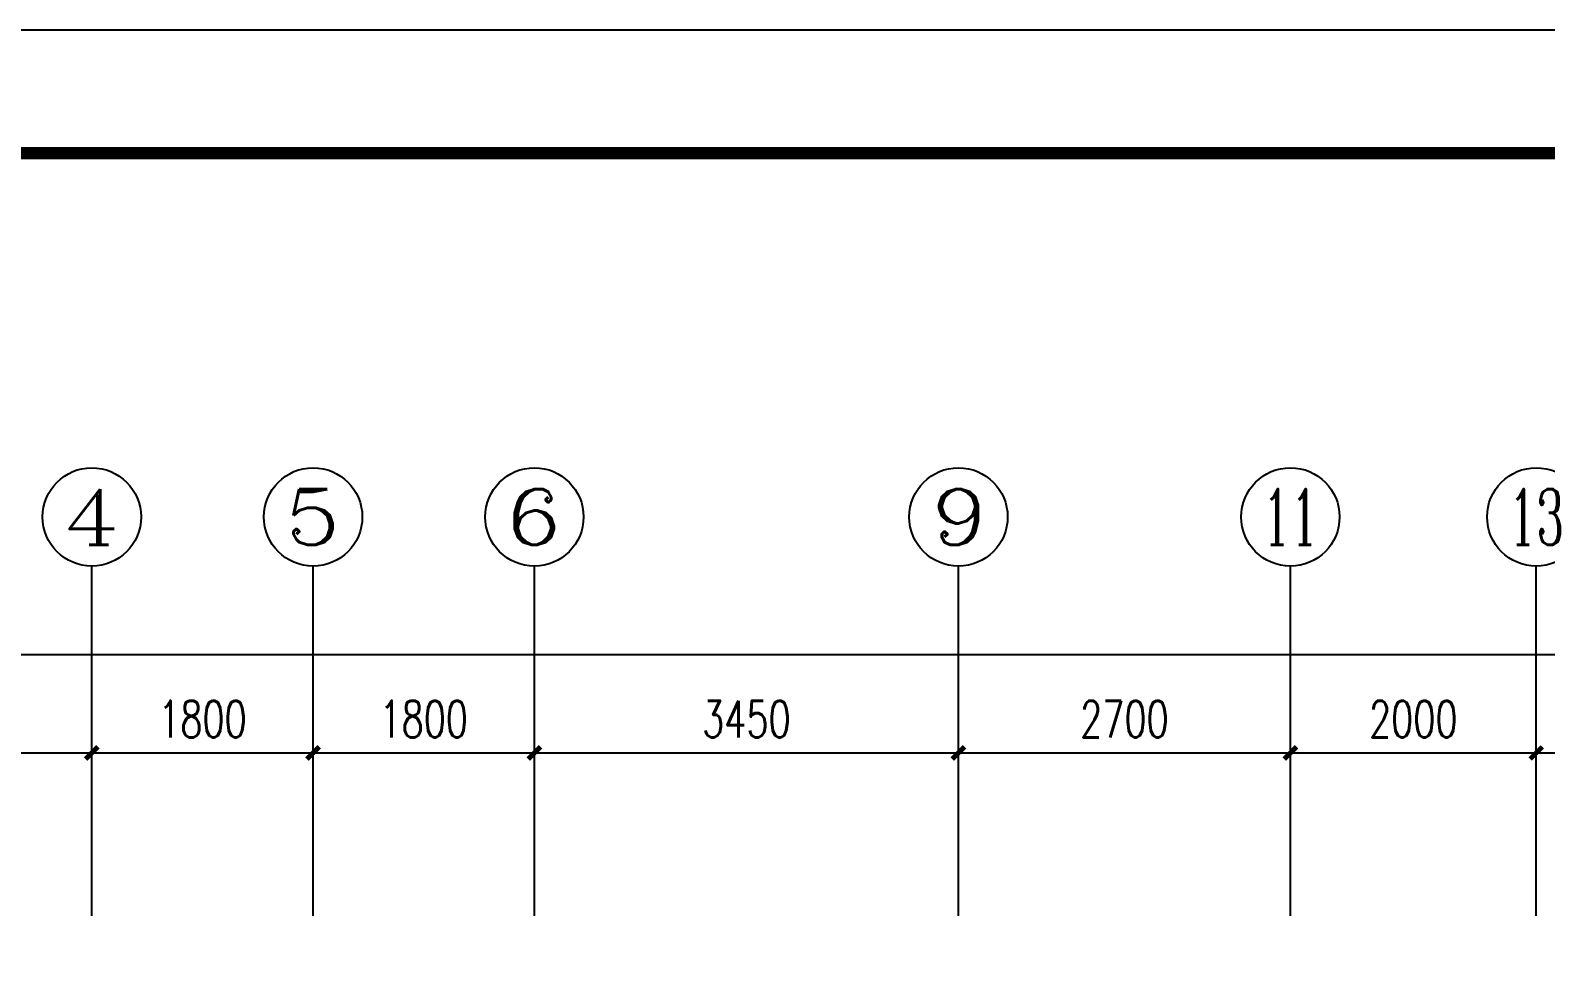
# Model space of a CAD drawing. Extents: x -993182 to -819982, y 169304 to 600104.
# Drawn here: x -979249 to -966922, y 285584 to 293104 of the extents above; entities that cross this region are included whole.
import ezdxf
from ezdxf.enums import TextEntityAlignment as Align

# ---------------------------------------------------------------- set-up
doc = ezdxf.new("R2010")
doc.units = 0
doc.header["$LTSCALE"] = 1000
doc.header["$MEASUREMENT"] = 0
for name, color, linetype in [('AXIS', 3, 'Continuous'), ('AXIS_TEXT', 7, 'Continuous'), ('PUB_TITLE', 146, 'Continuous'), ('面层', 215, 'Continuous')]:
    doc.layers.add(name, color=color, linetype=linetype)
doc.styles.add('_TCH_AXIS', font='COMPLEX', dxfattribs={"bigfont": 'GBCBIG'})
doc.styles.add('_TCH_DIM_T3', font='SIMPLEX', dxfattribs={"width": 0.705882, "bigfont": 'GBCBIG'})
doc.styles.add('COMPLEX', font='COMPLEX')
doc.dimstyles.new('_TCH_ARCH&&100', dxfattribs={"dimtxt": 297.5, "dimasz": 100, "dimexe": 250, "dimexo": 300, "dimgap": 126.25, "dimtad": 1, "dimdec": 0, "dimzin": 0, "dimdsep": 46, "dimtxsty": '_TCH_DIM_T3', "dimblk": 'ARCHTICK', "dimcen": 0.09, "dimclrt": 7, "dimazin": 2, "dimtfac": 1, "dimtdec": 0, "dimtix": 1, "dimtmove": 2, "dimatfit": 3, "dimfxl": 0, "dimtolj": 1, "dimtzin": 0, "dimarcsym": 0})

# ---------------------------------------------------------------- blocks, each defined once
blk = doc.blocks.new('_AXISO')
blk.add_circle((0, 0), 0.5)
at = {"layer": 'AXIS_TEXT', "style": 'COMPLEX', "width": 1.041667}
blk.add_attdef('A', text='', height=0.56, dxfattribs=at).set_placement((-0.25, -0.28), (0.25, -0.28), align=Align.FIT)
blk = doc.blocks.new('_ArchTick')
at = {"color": 0, "linetype": 'ByBlock', "const_width": 0.4}
blk.add_lwpolyline([(-0.5, -0.5), (0.5, 0.5)], dxfattribs=at)
blk = doc.blocks.new('*D932')
at = {"layer": 'AXIS', "color": 0, "lineweight": -2}
for p, q in [((-343309, -458420), (-343309, -456044)), ((-287609, -458420), (-287609, -456044)), ((-343309, -456294), (-287609, -456294))]:
    blk.add_line(p, q, dxfattribs=at)
at = {"layer": 'Defpoints', "color": 0}
for p in [(-287609, -456294), (-343309, -458720), (-287609, -458720)]:
    blk.add_point(p, dxfattribs=at)
at = {"layer": 'AXIS', "color": 0, "lineweight": -2, "xscale": 100, "yscale": 100, "zscale": 100, "rotation": 180}
blk.add_blockref('_ArchTick', (-343309, -456294), dxfattribs=at)
at = {"layer": 'AXIS', "color": 0, "lineweight": -2, "xscale": 100, "yscale": 100, "zscale": 100}
blk.add_blockref('_ArchTick', (-287609, -456294), dxfattribs=at)
at = {"layer": 'AXIS', "color": 7, "insert": (-315459, -456019), "char_height": 297.5, "attachment_point": 5, "style": '_TCH_DIM_T3'}
blk.add_mtext('\\A1;55700', dxfattribs=at)
blk = doc.blocks.new('*D934')
at = {"layer": 'AXIS', "color": 0, "lineweight": -2}
for p, q in [((-343209, -458420), (-343209, -456844)), ((-339909, -458420), (-339909, -456844)), ((-343209, -457094), (-339909, -457094))]:
    blk.add_line(p, q, dxfattribs=at)
at = {"layer": 'Defpoints', "color": 0}
for p in [(-339909, -457094), (-343209, -458720), (-339909, -458720)]:
    blk.add_point(p, dxfattribs=at)
at = {"layer": 'AXIS', "color": 0, "lineweight": -2, "xscale": 100, "yscale": 100, "zscale": 100, "rotation": 180}
blk.add_blockref('_ArchTick', (-343209, -457094), dxfattribs=at)
at = {"layer": 'AXIS', "color": 0, "lineweight": -2, "xscale": 100, "yscale": 100, "zscale": 100}
blk.add_blockref('_ArchTick', (-339909, -457094), dxfattribs=at)
at = {"layer": 'AXIS', "color": 7, "insert": (-341559, -456819), "char_height": 297.5, "attachment_point": 5, "style": '_TCH_DIM_T3'}
blk.add_mtext('\\A1;3300', dxfattribs=at)
blk = doc.blocks.new('*D935')
at = {"layer": 'AXIS', "color": 0, "lineweight": -2}
for p, q in [((-339909, -458420), (-339909, -456844)), ((-338109, -458420), (-338109, -456844)), ((-339909, -457094), (-338109, -457094))]:
    blk.add_line(p, q, dxfattribs=at)
at = {"layer": 'Defpoints', "color": 0}
for p in [(-338109, -457094), (-339909, -458720), (-338109, -458720)]:
    blk.add_point(p, dxfattribs=at)
at = {"layer": 'AXIS', "color": 0, "lineweight": -2, "xscale": 100, "yscale": 100, "zscale": 100, "rotation": 180}
blk.add_blockref('_ArchTick', (-339909, -457094), dxfattribs=at)
at = {"layer": 'AXIS', "color": 0, "lineweight": -2, "xscale": 100, "yscale": 100, "zscale": 100}
blk.add_blockref('_ArchTick', (-338109, -457094), dxfattribs=at)
at = {"layer": 'AXIS', "color": 7, "insert": (-339009, -456819), "char_height": 297.5, "attachment_point": 5, "style": '_TCH_DIM_T3'}
blk.add_mtext('\\A1;1800', dxfattribs=at)
blk = doc.blocks.new('*D936')
at = {"layer": 'AXIS', "color": 0, "lineweight": -2}
for p, q in [((-338109, -458420), (-338109, -456844)), ((-336309, -458420), (-336309, -456844)), ((-338109, -457094), (-336309, -457094))]:
    blk.add_line(p, q, dxfattribs=at)
at = {"layer": 'Defpoints', "color": 0}
for p in [(-336309, -457094), (-338109, -458720), (-336309, -458720)]:
    blk.add_point(p, dxfattribs=at)
at = {"layer": 'AXIS', "color": 0, "lineweight": -2, "xscale": 100, "yscale": 100, "zscale": 100, "rotation": 180}
blk.add_blockref('_ArchTick', (-338109, -457094), dxfattribs=at)
at = {"layer": 'AXIS', "color": 0, "lineweight": -2, "xscale": 100, "yscale": 100, "zscale": 100}
blk.add_blockref('_ArchTick', (-336309, -457094), dxfattribs=at)
at = {"layer": 'AXIS', "color": 7, "insert": (-337209, -456819), "char_height": 297.5, "attachment_point": 5, "style": '_TCH_DIM_T3'}
blk.add_mtext('\\A1;1800', dxfattribs=at)
blk = doc.blocks.new('*D937')
at = {"layer": 'AXIS', "color": 0, "lineweight": -2}
for p, q in [((-336309, -458420), (-336309, -456844)), ((-332859, -458420), (-332859, -456844)), ((-336309, -457094), (-332859, -457094))]:
    blk.add_line(p, q, dxfattribs=at)
at = {"layer": 'Defpoints', "color": 0}
for p in [(-332859, -457094), (-336309, -458720), (-332859, -458720)]:
    blk.add_point(p, dxfattribs=at)
at = {"layer": 'AXIS', "color": 0, "lineweight": -2, "xscale": 100, "yscale": 100, "zscale": 100, "rotation": 180}
blk.add_blockref('_ArchTick', (-336309, -457094), dxfattribs=at)
at = {"layer": 'AXIS', "color": 0, "lineweight": -2, "xscale": 100, "yscale": 100, "zscale": 100}
blk.add_blockref('_ArchTick', (-332859, -457094), dxfattribs=at)
at = {"layer": 'AXIS', "color": 7, "insert": (-334584, -456819), "char_height": 297.5, "attachment_point": 5, "style": '_TCH_DIM_T3'}
blk.add_mtext('\\A1;3450', dxfattribs=at)
blk = doc.blocks.new('*D938')
at = {"layer": 'AXIS', "color": 0, "lineweight": -2}
for p, q in [((-332859, -458420), (-332859, -456844)), ((-330159, -458420), (-330159, -456844)), ((-332859, -457094), (-330159, -457094))]:
    blk.add_line(p, q, dxfattribs=at)
at = {"layer": 'Defpoints', "color": 0}
for p in [(-330159, -457094), (-332859, -458720), (-330159, -458720)]:
    blk.add_point(p, dxfattribs=at)
at = {"layer": 'AXIS', "color": 0, "lineweight": -2, "xscale": 100, "yscale": 100, "zscale": 100, "rotation": 180}
blk.add_blockref('_ArchTick', (-332859, -457094), dxfattribs=at)
at = {"layer": 'AXIS', "color": 0, "lineweight": -2, "xscale": 100, "yscale": 100, "zscale": 100}
blk.add_blockref('_ArchTick', (-330159, -457094), dxfattribs=at)
at = {"layer": 'AXIS', "color": 7, "insert": (-331509, -456819), "char_height": 297.5, "attachment_point": 5, "style": '_TCH_DIM_T3'}
blk.add_mtext('\\A1;2700', dxfattribs=at)
blk = doc.blocks.new('*D939')
at = {"layer": 'AXIS', "color": 0, "lineweight": -2}
for p, q in [((-330159, -458420), (-330159, -456844)), ((-328159, -458420), (-328159, -456844)), ((-330159, -457094), (-328159, -457094))]:
    blk.add_line(p, q, dxfattribs=at)
at = {"layer": 'Defpoints', "color": 0}
for p in [(-328159, -457094), (-330159, -458720), (-328159, -458720)]:
    blk.add_point(p, dxfattribs=at)
at = {"layer": 'AXIS', "color": 0, "lineweight": -2, "xscale": 100, "yscale": 100, "zscale": 100, "rotation": 180}
blk.add_blockref('_ArchTick', (-330159, -457094), dxfattribs=at)
at = {"layer": 'AXIS', "color": 0, "lineweight": -2, "xscale": 100, "yscale": 100, "zscale": 100}
blk.add_blockref('_ArchTick', (-328159, -457094), dxfattribs=at)
at = {"layer": 'AXIS', "color": 7, "insert": (-329159, -456819), "char_height": 297.5, "attachment_point": 5, "style": '_TCH_DIM_T3'}
blk.add_mtext('\\A1;2000', dxfattribs=at)
blk = doc.blocks.new('*D940')
at = {"layer": 'AXIS', "color": 0, "lineweight": -2}
for p, q in [((-328159, -458420), (-328159, -456844)), ((-324709, -458420), (-324709, -456844)), ((-328159, -457094), (-324709, -457094))]:
    blk.add_line(p, q, dxfattribs=at)
at = {"layer": 'Defpoints', "color": 0}
for p in [(-324709, -457094), (-328159, -458720), (-324709, -458720)]:
    blk.add_point(p, dxfattribs=at)
at = {"layer": 'AXIS', "color": 0, "lineweight": -2, "xscale": 100, "yscale": 100, "zscale": 100, "rotation": 180}
blk.add_blockref('_ArchTick', (-328159, -457094), dxfattribs=at)
at = {"layer": 'AXIS', "color": 0, "lineweight": -2, "xscale": 100, "yscale": 100, "zscale": 100}
blk.add_blockref('_ArchTick', (-324709, -457094), dxfattribs=at)
at = {"layer": 'AXIS', "color": 7, "insert": (-326434, -456819), "char_height": 297.5, "attachment_point": 5, "style": '_TCH_DIM_T3'}
blk.add_mtext('\\A1;3450', dxfattribs=at)
blk = doc.blocks.new('5#、7#楼参照')
at = {"layer": 'AXIS'}
for p, q in [((-339908.8, -457774.7), (-339908.8, -455574.4)), ((-338108.8, -457774.7), (-338108.8, -455574.4)), ((-336308.8, -457774.7), (-336308.8, -455574.4)), ((-332858.8, -457774.7), (-332858.8, -455574.4)), ((-330158.8, -457774.7), (-330158.8, -455574.4)), ((-328158.8, -457774.7), (-328158.8, -455574.4))]:
    blk.add_line(p, q, dxfattribs=at)
at = {"layer": 'PUB_TITLE'}
blk.add_lwpolyline([(-354342.7, -510615.5), (-270242.7, -510615.5), (-270242.7, -451215.5), (-354342.7, -451215.5)], close=True, dxfattribs=at)
at = {"layer": 'PUB_TITLE', "const_width": 100}
blk.add_lwpolyline([(-351842.7, -509615.5), (-271242.7, -509615.5), (-271242.7, -452215.5), (-351842.7, -452215.5)], close=True, dxfattribs=at)
at = {"layer": 'AXIS'}
ref = blk.add_blockref('_AXISO', (-339908.8, -455174.4), dxfattribs=dict(at, xscale=800, yscale=800, zscale=800))
ref.add_attrib('A', '4', dxfattribs={"layer": 'AXIS_TEXT', "height": 452.5, "style": '_TCH_AXIS', "width": 1.3125}).set_placement((-340135.1, -455400.7), (-339682.5, -455400.7), align=Align.FIT)
ref = blk.add_blockref('_AXISO', (-338108.8, -455174.4), dxfattribs=dict(at, xscale=800, yscale=800, zscale=800))
ref.add_attrib('A', '5', dxfattribs={"layer": 'AXIS_TEXT', "height": 452.5, "style": '_TCH_AXIS', "width": 1.5}).set_placement((-338335.1, -455400.7), (-337882.5, -455400.7), align=Align.FIT)
ref = blk.add_blockref('_AXISO', (-336308.8, -455174.4), dxfattribs=dict(at, xscale=800, yscale=800, zscale=800))
ref.add_attrib('A', '6', dxfattribs={"layer": 'AXIS_TEXT', "height": 452.5, "style": '_TCH_AXIS', "width": 1.5}).set_placement((-336535.1, -455400.7), (-336082.5, -455400.7), align=Align.FIT)
ref = blk.add_blockref('_AXISO', (-332858.8, -455174.4), dxfattribs=dict(at, xscale=800, yscale=800, zscale=800))
ref.add_attrib('A', '9', dxfattribs={"layer": 'AXIS_TEXT', "height": 452.5, "style": '_TCH_AXIS', "width": 1.5}).set_placement((-333085.1, -455400.7), (-332632.5, -455400.7), align=Align.FIT)
ref = blk.add_blockref('_AXISO', (-330158.8, -455174.4), dxfattribs=dict(at, xscale=800, yscale=800, zscale=800))
ref.add_attrib('A', '11', dxfattribs={"layer": 'AXIS_TEXT', "height": 452.55, "style": '_TCH_AXIS', "width": 0.875}).set_placement((-330385.1, -455400.7), (-329932.5, -455400.7), align=Align.FIT)
ref = blk.add_blockref('_AXISO', (-328158.8, -455174.4), dxfattribs=dict(at, xscale=800, yscale=800, zscale=800))
ref.add_attrib('A', '13', dxfattribs={"layer": 'AXIS_TEXT', "height": 452.55, "style": '_TCH_AXIS', "width": 0.724138}).set_placement((-328385.1, -455400.7), (-327932.5, -455400.7), align=Align.FIT)
for p1, p2, distance, picture, middle in [((-343308.8, -458720), (-287608.8, -458720), 2425.6, '*D932', (-315458.8, -456019.4)), ((-343208.8, -458720), (-339908.8, -458720), 1625.6, '*D934', (-341558.8, -456819.4)), ((-339908.8, -458720), (-338108.8, -458720), 1625.6, '*D935', (-339008.8, -456819.4)), ((-338108.8, -458720), (-336308.8, -458720), 1625.6, '*D936', (-337208.8, -456819.4)), ((-336308.8, -458720), (-332858.8, -458720), 1625.6, '*D937', (-334583.8, -456819.4)), ((-332858.8, -458720), (-330158.8, -458720), 1625.6, '*D938', (-331508.8, -456819.4)), ((-330158.8, -458720), (-328158.8, -458720), 1625.6, '*D939', (-329158.8, -456819.4)), ((-328158.8, -458720), (-324708.8, -458720), 1625.6, '*D940', (-326433.8, -456819.4))]:
    dim = blk.add_aligned_dim(p1=p1, p2=p2, distance=distance, dimstyle='_TCH_ARCH&&100', dxfattribs=at)
    dim.commit()
    dim.dimension.update_dxf_attribs({"geometry": picture, "text_midpoint": middle})

msp = doc.modelspace()

# ---------------------------------------------------------------- block references
at = {"layer": '面层'}
msp.add_blockref('5#、7#楼参照', (-638840, 744319), dxfattribs=at)

doc.saveas('drawing.dxf')
